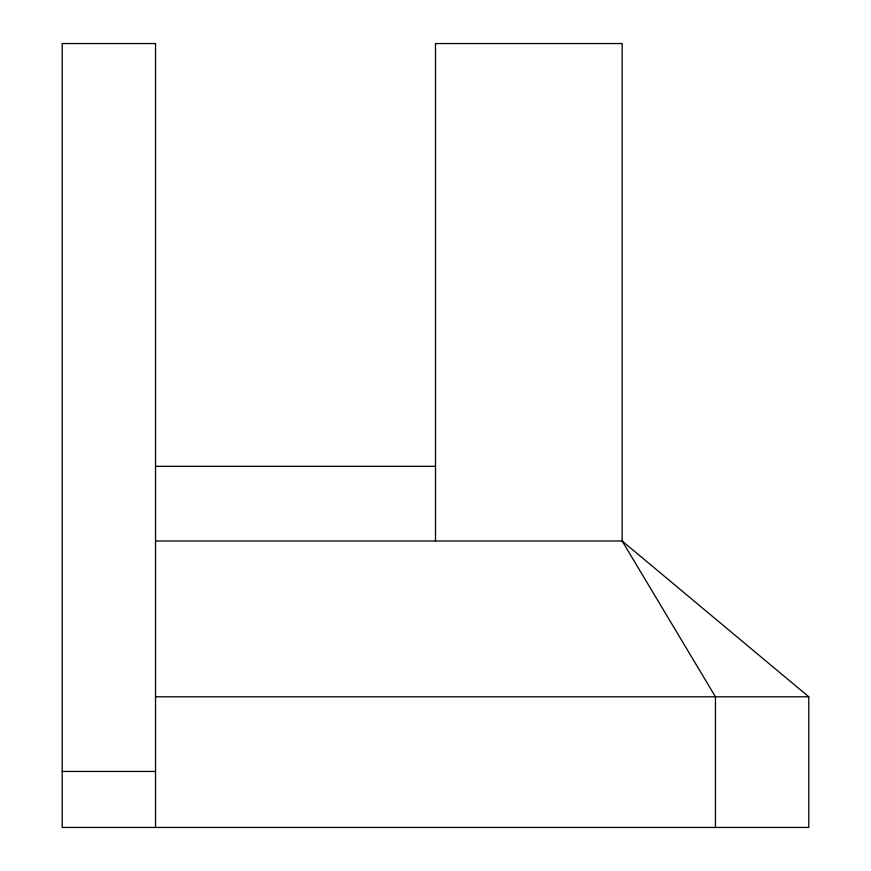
<?xml version="1.0" encoding="UTF-8"?>
<svg xmlns="http://www.w3.org/2000/svg" width="871" height="871" viewBox="0 0 871 871"><rect width="100%" height="100%" fill="white"/><g stroke="black" fill="none" stroke-linecap="round" stroke-linejoin="round"><path stroke-width="1.31" d="M155.539 466.333L435.5 466.333M155.539 540.989L622.144 540.989L808.789 696.8L808.789 827.45L62.211 827.45L62.211 43.55L155.539 43.55L155.539 827.45M155.539 696.8L808.789 696.8M62.211 771.456L155.539 771.456M715.461 827.45L715.461 696.8L622.144 540.989L622.144 43.55L435.5 43.55L435.5 541.316"/></g></svg>
